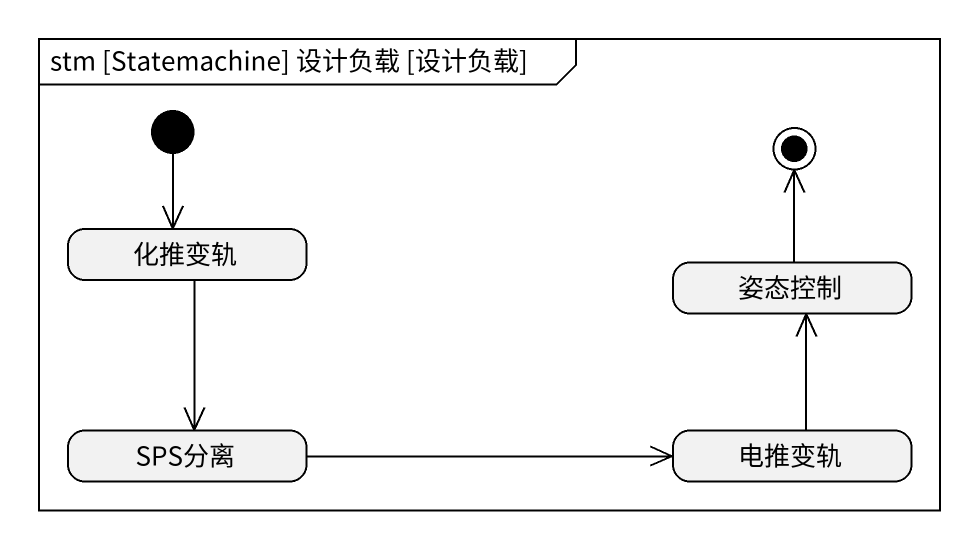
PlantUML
@startuml
mainframe stm [Statemachine] 设计负载 [设计负载]
hide empty description
state 化推变轨
state 姿态控制
state SPS分离
state 电推变轨
[*] --> 化推变轨
化推变轨 --> SPS分离
SPS分离 -right-> 电推变轨
电推变轨 -up-> 姿态控制
姿态控制 -up-> [*]
@enduml
